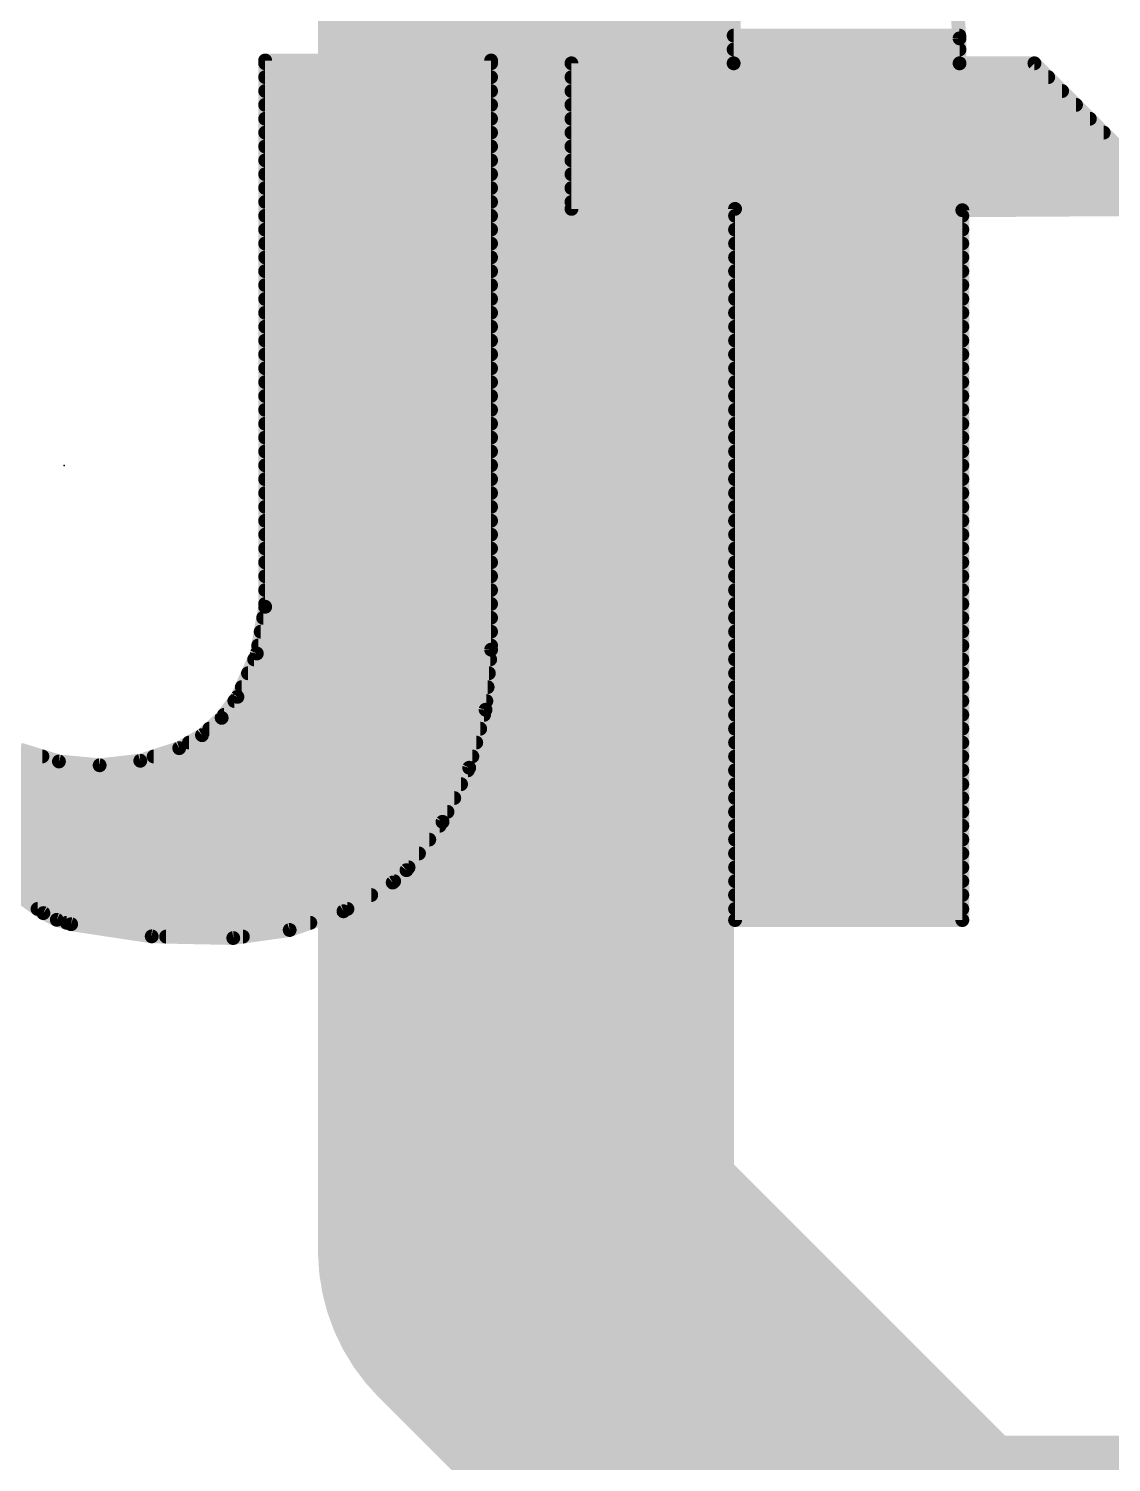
# Model space of a CAD drawing. Extents: x -3.8 to 55.5, y -10.2 to 68.5.
# Drawn here: x 27.367 to 29.351, y 32.209 to 34.836 of the extents above; entities that cross this region are included whole.
import ezdxf

# ---------------------------------------------------------------- set-up
doc = ezdxf.new("R2010")
doc.units = 0
for name, color, linetype in [('21', 41, 'CONTINUOUS'), ('22', 40, 'CONTINUOUS'), ('23', 53, 'CONTINUOUS')]:
    doc.layers.add(name, color=color, linetype=linetype)

msp = doc.modelspace()

# ---------------------------------------------------------------- linework, layer by layer
at = {"layer": '21', "const_width": 0.762}
for points in [[(28.2782, 35.4784), (28.2782, 32.5973)], [(28.2782, 32.5973), (28.9985, 31.877)], [(28.9985, 31.877), (30.439, 31.877)]]:
    msp.add_lwpolyline(points, dxfattribs=at)
at = {"layer": '21', "const_width": 0.381}
for points in [[(28.4129, 32.732, 1), (28.1435, 32.4626)], [(28.0877, 32.5973, 1), (28.4687, 32.5973)], [(28.9985, 32.0675, 1), (28.9985, 31.6865)]]:
    msp.add_lwpolyline(points, format="xyb", dxfattribs=at)
at = {"layer": '22', "const_width": 0.0254}
for points in [[(29.0728, 34.8183), (29.0551, 35.0317)], [(28.6588, 34.9123), (28.6588, 34.7726)], [(28.6588, 34.8234), (29.0724, 34.8234)], [(28.6588, 34.798), (29.0728, 34.798)], [(29.0728, 34.7726), (29.0728, 34.8183)], [(27.8003, 33.7769), (27.8003, 34.7777)], [(27.8003, 34.7777), (28.2143, 34.7777)], [(27.8003, 34.7726), (28.2143, 34.7726)], [(28.2143, 34.7777), (28.2143, 33.6982)], [(28.6588, 34.7726), (28.3616, 34.7726)], [(28.3616, 34.7726), (28.3616, 34.5059)], [(28.6588, 34.7726), (29.0728, 34.7726)], [(29.21, 34.7726), (29.0728, 34.7726)], [(29.4767, 34.5059), (29.21, 34.7726)], [(27.8003, 34.7472), (28.2143, 34.7472)], [(28.3616, 34.7472), (29.2354, 34.7472)], [(27.8003, 34.7218), (28.2143, 34.7218)], [(28.3616, 34.7218), (29.2608, 34.7218)], [(27.8003, 34.6964), (28.2143, 34.6964)], [(28.3616, 34.6964), (29.2862, 34.6964)], [(27.8003, 34.671), (28.2143, 34.671)], [(28.3616, 34.671), (29.3116, 34.671)], [(27.8003, 34.6456), (28.2143, 34.6456)], [(28.3616, 34.6456), (29.337, 34.6456)], [(27.8003, 34.6202), (28.2143, 34.6202)], [(28.3616, 34.6202), (29.3624, 34.6202)], [(27.8003, 34.5948), (28.2143, 34.5948)], [(28.3616, 34.5948), (29.3878, 34.5948)], [(27.8003, 34.5694), (28.2143, 34.5694)], [(28.3616, 34.5694), (29.4132, 34.5694)], [(27.8003, 34.544), (28.2143, 34.544)], [(28.3616, 34.544), (29.4386, 34.544)], [(27.8003, 34.5186), (28.2143, 34.5186)], [(28.3616, 34.5186), (29.464, 34.5186)], [(28.3616, 34.5059), (28.6614, 34.5059)], [(28.6614, 34.5059), (28.6614, 33.2029)], [(29.0779, 34.5034), (29.4767, 34.5059)], [(27.8003, 34.4932), (28.2143, 34.4932)], [(28.6614, 34.4932), (29.0779, 34.4932)], [(29.0779, 33.2029), (29.0779, 34.5034)], [(27.8003, 34.4678), (28.2143, 34.4678)], [(28.6614, 34.4678), (29.0779, 34.4678)], [(27.8003, 34.4424), (28.2143, 34.4424)], [(28.6614, 34.4424), (29.0779, 34.4424)], [(27.8003, 34.417), (28.2143, 34.417)], [(28.6614, 34.417), (29.0779, 34.417)], [(27.8003, 34.3916), (28.2143, 34.3916)], [(28.6614, 34.3916), (29.0779, 34.3916)], [(27.8003, 34.3662), (28.2143, 34.3662)], [(28.6614, 34.3662), (29.0779, 34.3662)], [(27.8003, 34.3408), (28.2143, 34.3408)], [(28.6614, 34.3408), (29.0779, 34.3408)], [(27.8003, 34.3154), (28.2143, 34.3154)], [(28.6614, 34.3154), (29.0779, 34.3154)], [(27.8003, 34.29), (28.2143, 34.29)], [(28.6614, 34.29), (29.0779, 34.29)], [(27.8003, 34.2646), (28.2143, 34.2646)], [(28.6614, 34.2646), (29.0779, 34.2646)], [(27.8003, 34.2392), (28.2143, 34.2392)], [(28.6614, 34.2392), (29.0779, 34.2392)], [(27.8003, 34.2138), (28.2143, 34.2138)], [(28.6614, 34.2138), (29.0779, 34.2138)], [(27.8003, 34.1884), (28.2143, 34.1884)], [(27.8003, 34.163), (28.2143, 34.163)], [(28.6614, 34.1884), (29.0779, 34.1884)], [(28.6614, 34.163), (29.0779, 34.163)], [(27.8003, 34.1376), (28.2143, 34.1376)], [(28.6614, 34.1376), (29.0779, 34.1376)], [(27.8003, 34.1122), (28.2143, 34.1122)], [(28.6614, 34.1122), (29.0779, 34.1122)], [(27.8003, 34.0868), (28.2143, 34.0868)], [(28.6614, 34.0868), (29.0779, 34.0868)], [(27.8003, 34.0614), (28.2143, 34.0614)], [(28.6614, 34.0614), (29.0779, 34.0614)], [(27.8003, 34.036), (28.2143, 34.036)], [(28.6614, 34.036), (29.0779, 34.036)], [(27.8003, 34.0106), (28.2143, 34.0106)], [(28.6614, 34.0106), (29.0779, 34.0106)], [(27.8003, 33.9852), (28.2143, 33.9852)], [(28.6614, 33.9852), (29.0779, 33.9852)], [(27.8003, 33.9598), (28.2143, 33.9598)], [(28.6614, 33.9598), (29.0779, 33.9598)], [(27.8003, 33.9344), (28.2143, 33.9344)], [(28.6614, 33.9344), (29.0779, 33.9344)], [(27.8003, 33.909), (28.2143, 33.909)], [(28.6614, 33.909), (29.0779, 33.909)], [(27.8003, 33.8836), (28.2143, 33.8836)], [(28.6614, 33.8836), (29.0779, 33.8836)], [(27.8003, 33.8582), (28.2143, 33.8582)], [(28.6614, 33.8582), (29.0779, 33.8582)], [(27.8003, 33.8328), (28.2143, 33.8328)], [(28.6614, 33.8328), (29.0779, 33.8328)], [(27.8003, 33.8074), (28.2143, 33.8074)], [(28.6614, 33.8074), (29.0779, 33.8074)], [(27.785, 33.6912), (27.8003, 33.7769)], [(27.8003, 33.782), (28.2143, 33.782)], [(28.6614, 33.782), (29.0779, 33.782)], [(27.7967, 33.7566), (28.2143, 33.7566)], [(28.6614, 33.7566), (29.0779, 33.7566)], [(27.7921, 33.7312), (28.2143, 33.7312)], [(28.6614, 33.7312), (29.0779, 33.7312)], [(27.7495, 33.6118), (27.785, 33.6912)], [(27.7876, 33.7058), (28.2143, 33.7058)], [(28.2143, 33.6982), (28.2042, 33.5882)], [(28.6614, 33.7058), (29.0779, 33.7058)], [(27.7801, 33.6804), (28.2127, 33.6804)], [(28.6614, 33.6804), (29.0779, 33.6804)], [(27.7688, 33.655), (28.2103, 33.655)], [(28.6614, 33.655), (29.0779, 33.655)], [(27.7206, 33.5734), (27.7495, 33.6118)], [(27.7575, 33.6296), (28.208, 33.6296)], [(28.6614, 33.6296), (29.0779, 33.6296)], [(27.7438, 33.6042), (28.2057, 33.6042)], [(28.2042, 33.5882), (28.1742, 33.4819)], [(28.6614, 33.6042), (29.0779, 33.6042)], [(27.6846, 33.5416), (27.7206, 33.5734)], [(27.7247, 33.5788), (28.2015, 33.5788)], [(28.6614, 33.5788), (29.0779, 33.5788)], [(27.6428, 33.5178), (27.6846, 33.5416)], [(27.698, 33.5534), (28.1944, 33.5534)], [(28.6614, 33.5534), (29.0779, 33.5534)], [(27.3507, 33.5153), (27.4224, 33.4934)], [(27.5715, 33.4947), (27.6428, 33.5178)], [(27.6607, 33.528), (28.1872, 33.528)], [(28.6614, 33.528), (29.0779, 33.528)], [(26.7437, 33.5026), (27.3922, 33.5026)], [(27.4224, 33.4934), (27.497, 33.4864)], [(27.497, 33.4864), (27.5715, 33.4947)], [(27.596, 33.5026), (28.1801, 33.5026)], [(28.1742, 33.4819), (28.1254, 33.3828)], [(28.6614, 33.5026), (29.0779, 33.5026)], [(26.7437, 33.4772), (28.1719, 33.4772)], [(28.6614, 33.4772), (29.0779, 33.4772)], [(26.7437, 33.4518), (28.1594, 33.4518)], [(28.6614, 33.4518), (29.0779, 33.4518)], [(27.1656, 33.4264), (28.1469, 33.4264)], [(27.1857, 33.401), (28.1344, 33.401)], [(28.6614, 33.4264), (29.0779, 33.4264)], [(28.6614, 33.401), (29.0779, 33.401)], [(27.2058, 33.3756), (28.12, 33.3756)], [(28.1254, 33.3828), (28.0594, 33.2943)], [(28.6614, 33.3756), (29.0779, 33.3756)], [(27.2285, 33.3502), (28.1011, 33.3502)], [(28.6614, 33.3502), (29.0779, 33.3502)], [(27.2552, 33.3248), (28.0822, 33.3248)], [(28.6614, 33.3248), (29.0779, 33.3248)], [(27.282, 33.2994), (28.0632, 33.2994)], [(28.6614, 33.2994), (29.0779, 33.2994)], [(27.3939, 33.2156), (27.3009, 33.2815)], [(27.3115, 33.274), (28.0368, 33.274)], [(28.034, 33.2715), (27.9438, 33.2189)], [(28.0594, 33.2943), (28.034, 33.2715)], [(28.6614, 33.274), (29.0779, 33.274)], [(27.3473, 33.2486), (27.9947, 33.2486)], [(28.6614, 33.2486), (29.0779, 33.2486)], [(27.3832, 33.2232), (27.9512, 33.2232)], [(27.9438, 33.2189), (27.8452, 33.1846)], [(28.6614, 33.2232), (29.0779, 33.2232)], [(27.4185, 33.2033), (27.3939, 33.2156)], [(27.4447, 33.1953), (27.4185, 33.2033)], [(27.4366, 33.1978), (27.8831, 33.1978)], [(27.5925, 33.1729), (27.4447, 33.1953)], [(28.6614, 33.2029), (29.0779, 33.2029)], [(27.7419, 33.1699), (27.5925, 33.1729)], [(27.6188, 33.1724), (27.7595, 33.1724)], [(27.8452, 33.1846), (27.7419, 33.1699)]]:
    msp.add_lwpolyline(points, dxfattribs=at)
at = {"layer": '22', "const_width": 0.0127}
for points in [[(28.6588, 34.8297, 1), (28.6588, 34.8171)], [(29.0724, 34.8171, 1), (29.0724, 34.8297)], [(28.6588, 34.8043, 1), (28.6588, 34.7917)], [(29.0792, 34.8183, 1), (29.0664, 34.8183)], [(29.0665, 34.8178, 1), (29.0791, 34.8188)], [(29.0728, 34.7917, 1), (29.0728, 34.8043)], [(27.8067, 34.7777, 1), (27.7939, 34.7777)], [(27.8003, 34.7841, 1), (27.8003, 34.7714)], [(27.8003, 34.779, 1), (27.8003, 34.7663)], [(28.2207, 34.7777, 1), (28.208, 34.7777)], [(28.2143, 34.7714, 1), (28.2143, 34.7841)], [(28.2143, 34.7663, 1), (28.2143, 34.779)], [(28.3616, 34.779, 1), (28.3616, 34.7663)], [(28.368, 34.7726, 1), (28.3553, 34.7726)], [(28.6588, 34.779, 1), (28.6588, 34.7663)], [(28.6588, 34.7663, 1), (28.6588, 34.779)], [(29.0728, 34.779, 1), (29.0728, 34.7663)], [(29.0728, 34.7663, 1), (29.0728, 34.779)], [(29.2145, 34.7771, 1), (29.2055, 34.7681)], [(29.21, 34.7663, 1), (29.21, 34.779)], [(27.8003, 34.7535, 1), (27.8003, 34.7409)], [(28.2143, 34.7409, 1), (28.2143, 34.7535)], [(28.3616, 34.7535, 1), (28.3616, 34.7409)], [(28.6525, 34.7726, 1), (28.6652, 34.7726)], [(29.0664, 34.7726, 1), (29.0792, 34.7726)], [(29.2354, 34.7409, 1), (29.2354, 34.7535)], [(27.8003, 34.7281, 1), (27.8003, 34.7155)], [(28.2143, 34.7155, 1), (28.2143, 34.7281)], [(28.3616, 34.7281, 1), (28.3616, 34.7155)], [(29.2608, 34.7155, 1), (29.2608, 34.7281)], [(27.8003, 34.7028, 1), (27.8003, 34.6901)], [(28.2143, 34.6901, 1), (28.2143, 34.7028)], [(28.3616, 34.7028, 1), (28.3616, 34.6901)], [(29.2862, 34.6901, 1), (29.2862, 34.7028)], [(27.8003, 34.6773, 1), (27.8003, 34.6647)], [(28.2143, 34.6647, 1), (28.2143, 34.6773)], [(28.3616, 34.6773, 1), (28.3616, 34.6647)], [(29.3116, 34.6647, 1), (29.3116, 34.6773)], [(27.8003, 34.6519, 1), (27.8003, 34.6393)], [(28.2143, 34.6393, 1), (28.2143, 34.6519)], [(28.3616, 34.6519, 1), (28.3616, 34.6393)], [(29.337, 34.6393, 1), (29.337, 34.6519)], [(27.8003, 34.6266, 1), (27.8003, 34.6139)], [(28.2143, 34.6139, 1), (28.2143, 34.6266)], [(28.3616, 34.6266, 1), (28.3616, 34.6139)], [(27.8003, 34.6011, 1), (27.8003, 34.5885)], [(28.2143, 34.5885, 1), (28.2143, 34.6011)], [(28.3616, 34.6011, 1), (28.3616, 34.5885)], [(27.8003, 34.5757, 1), (27.8003, 34.5631)], [(28.2143, 34.5631, 1), (28.2143, 34.5757)], [(28.3616, 34.5757, 1), (28.3616, 34.5631)], [(27.8003, 34.5504, 1), (27.8003, 34.5377)], [(28.2143, 34.5377, 1), (28.2143, 34.5504)], [(28.3616, 34.5504, 1), (28.3616, 34.5377)], [(27.8003, 34.5249, 1), (27.8003, 34.5123)], [(28.2143, 34.5123, 1), (28.2143, 34.5249)], [(28.3616, 34.5249, 1), (28.3616, 34.5123)], [(28.3616, 34.5123, 1), (28.3616, 34.4996)], [(28.6678, 34.5059, 1), (28.655, 34.5059)], [(28.6614, 34.4996, 1), (28.6614, 34.5123)], [(27.8003, 34.4995, 1), (27.8003, 34.4869)], [(28.2143, 34.4869, 1), (28.2143, 34.4995)], [(28.3553, 34.5059, 1), (28.368, 34.5059)], [(28.6614, 34.4995, 1), (28.6614, 34.4869)], [(29.0843, 34.5034, 1), (29.0715, 34.5034)], [(29.0779, 34.5097, 1), (29.0779, 34.4971)], [(29.0779, 34.4869, 1), (29.0779, 34.4995)], [(27.8003, 34.4742, 1), (27.8003, 34.4615)], [(28.2143, 34.4615, 1), (28.2143, 34.4742)], [(28.6614, 34.4742, 1), (28.6614, 34.4615)], [(29.0779, 34.4615, 1), (29.0779, 34.4742)], [(27.8003, 34.4487, 1), (27.8003, 34.4361)], [(28.2143, 34.4361, 1), (28.2143, 34.4487)], [(28.6614, 34.4487, 1), (28.6614, 34.4361)], [(29.0779, 34.4361, 1), (29.0779, 34.4487)], [(27.8003, 34.4233, 1), (27.8003, 34.4107)], [(28.2143, 34.4107, 1), (28.2143, 34.4233)], [(28.6614, 34.4233, 1), (28.6614, 34.4107)], [(29.0779, 34.4107, 1), (29.0779, 34.4233)], [(27.8003, 34.398, 1), (27.8003, 34.3853)], [(28.2143, 34.3853, 1), (28.2143, 34.398)], [(28.6614, 34.398, 1), (28.6614, 34.3853)], [(29.0779, 34.3853, 1), (29.0779, 34.398)], [(27.8003, 34.3725, 1), (27.8003, 34.3599)], [(28.2143, 34.3599, 1), (28.2143, 34.3725)], [(28.6614, 34.3725, 1), (28.6614, 34.3599)], [(29.0779, 34.3599, 1), (29.0779, 34.3725)], [(27.8003, 34.3471, 1), (27.8003, 34.3345)], [(28.2143, 34.3345, 1), (28.2143, 34.3471)], [(28.6614, 34.3471, 1), (28.6614, 34.3345)], [(29.0779, 34.3345, 1), (29.0779, 34.3471)], [(27.8003, 34.3218, 1), (27.8003, 34.3091)], [(28.2143, 34.3091, 1), (28.2143, 34.3218)], [(28.6614, 34.3218, 1), (28.6614, 34.3091)], [(29.0779, 34.3091, 1), (29.0779, 34.3218)], [(27.8003, 34.2963, 1), (27.8003, 34.2837)], [(28.2143, 34.2837, 1), (28.2143, 34.2963)], [(28.6614, 34.2963, 1), (28.6614, 34.2837)], [(29.0779, 34.2837, 1), (29.0779, 34.2963)], [(27.8003, 34.2709, 1), (27.8003, 34.2583)], [(28.2143, 34.2583, 1), (28.2143, 34.2709)], [(28.6614, 34.2709, 1), (28.6614, 34.2583)], [(29.0779, 34.2583, 1), (29.0779, 34.2709)], [(27.8003, 34.2456, 1), (27.8003, 34.2329)], [(28.2143, 34.2329, 1), (28.2143, 34.2456)], [(28.6614, 34.2456, 1), (28.6614, 34.2329)], [(29.0779, 34.2329, 1), (29.0779, 34.2456)], [(27.8003, 34.2201, 1), (27.8003, 34.2075)], [(28.2143, 34.2075, 1), (28.2143, 34.2201)], [(28.6614, 34.2201, 1), (28.6614, 34.2075)], [(29.0779, 34.2075, 1), (29.0779, 34.2201)], [(27.8003, 34.1947, 1), (27.8003, 34.1821)], [(27.8003, 34.1694, 1), (27.8003, 34.1567)], [(28.2143, 34.1821, 1), (28.2143, 34.1947)], [(28.2143, 34.1567, 1), (28.2143, 34.1694)], [(28.6614, 34.1947, 1), (28.6614, 34.1821)], [(28.6614, 34.1694, 1), (28.6614, 34.1567)], [(29.0779, 34.1821, 1), (29.0779, 34.1947)], [(29.0779, 34.1567, 1), (29.0779, 34.1694)], [(27.8003, 34.1439, 1), (27.8003, 34.1313)], [(28.2143, 34.1313, 1), (28.2143, 34.1439)], [(28.6614, 34.1439, 1), (28.6614, 34.1313)], [(29.0779, 34.1313, 1), (29.0779, 34.1439)], [(27.8003, 34.1185, 1), (27.8003, 34.1059)], [(28.2143, 34.1059, 1), (28.2143, 34.1185)], [(28.6614, 34.1185, 1), (28.6614, 34.1059)], [(29.0779, 34.1059, 1), (29.0779, 34.1185)], [(27.8003, 34.0932, 1), (27.8003, 34.0805)], [(28.2143, 34.0805, 1), (28.2143, 34.0932)], [(28.6614, 34.0932, 1), (28.6614, 34.0805)], [(29.0779, 34.0805, 1), (29.0779, 34.0932)], [(27.8003, 34.0677, 1), (27.8003, 34.0551)], [(28.2143, 34.0551, 1), (28.2143, 34.0677)], [(28.6614, 34.0677, 1), (28.6614, 34.0551)], [(29.0779, 34.0551, 1), (29.0779, 34.0677)], [(27.8003, 34.0423, 1), (27.8003, 34.0297)], [(28.2143, 34.0297, 1), (28.2143, 34.0423)], [(28.6614, 34.0423, 1), (28.6614, 34.0297)], [(29.0779, 34.0297, 1), (29.0779, 34.0423)], [(27.8003, 34.017, 1), (27.8003, 34.0043)], [(28.2143, 34.0043, 1), (28.2143, 34.017)], [(28.6614, 34.017, 1), (28.6614, 34.0043)], [(29.0779, 34.0043, 1), (29.0779, 34.017)], [(27.8003, 33.9915, 1), (27.8003, 33.9789)], [(28.2143, 33.9789, 1), (28.2143, 33.9915)], [(28.6614, 33.9915, 1), (28.6614, 33.9789)], [(29.0779, 33.9789, 1), (29.0779, 33.9915)], [(27.8003, 33.9661, 1), (27.8003, 33.9535)], [(28.2143, 33.9535, 1), (28.2143, 33.9661)], [(28.6614, 33.9661, 1), (28.6614, 33.9535)], [(29.0779, 33.9535, 1), (29.0779, 33.9661)], [(27.8003, 33.9408, 1), (27.8003, 33.9281)], [(28.2143, 33.9281, 1), (28.2143, 33.9408)], [(28.6614, 33.9408, 1), (28.6614, 33.9281)], [(29.0779, 33.9281, 1), (29.0779, 33.9408)], [(27.8003, 33.9153, 1), (27.8003, 33.9027)], [(28.2143, 33.9027, 1), (28.2143, 33.9153)], [(28.6614, 33.9153, 1), (28.6614, 33.9027)], [(29.0779, 33.9027, 1), (29.0779, 33.9153)], [(27.8003, 33.8899, 1), (27.8003, 33.8773)], [(28.2143, 33.8773, 1), (28.2143, 33.8899)], [(28.6614, 33.8899, 1), (28.6614, 33.8773)], [(29.0779, 33.8773, 1), (29.0779, 33.8899)], [(27.8003, 33.8646, 1), (27.8003, 33.8519)], [(28.2143, 33.8519, 1), (28.2143, 33.8646)], [(28.6614, 33.8646, 1), (28.6614, 33.8519)], [(29.0779, 33.8519, 1), (29.0779, 33.8646)], [(27.8003, 33.8391, 1), (27.8003, 33.8265)], [(28.2143, 33.8265, 1), (28.2143, 33.8391)], [(28.6614, 33.8391, 1), (28.6614, 33.8265)], [(29.0779, 33.8265, 1), (29.0779, 33.8391)], [(27.8003, 33.8137, 1), (27.8003, 33.8011)], [(28.2143, 33.8011, 1), (28.2143, 33.8137)], [(28.6614, 33.8137, 1), (28.6614, 33.8011)], [(29.0779, 33.8011, 1), (29.0779, 33.8137)], [(27.7939, 33.7769, 1), (27.8067, 33.7769)], [(27.8003, 33.7884, 1), (27.8003, 33.7757)], [(27.8066, 33.7758, 1), (27.794, 33.778)], [(28.2143, 33.7757, 1), (28.2143, 33.7884)], [(28.6614, 33.7884, 1), (28.6614, 33.7757)], [(29.0779, 33.7757, 1), (29.0779, 33.7884)], [(27.7967, 33.7629, 1), (27.7967, 33.7503)], [(28.2143, 33.7503, 1), (28.2143, 33.7629)], [(28.6614, 33.7629, 1), (28.6614, 33.7503)], [(29.0779, 33.7503, 1), (29.0779, 33.7629)], [(27.7921, 33.7375, 1), (27.7921, 33.7249)], [(28.2143, 33.7249, 1), (28.2143, 33.7375)], [(28.6614, 33.7375, 1), (28.6614, 33.7249)], [(29.0779, 33.7249, 1), (29.0779, 33.7375)], [(27.7908, 33.6887, 1), (27.7792, 33.6938)], [(27.7876, 33.7122, 1), (27.7876, 33.6995)], [(28.2206, 33.6976, 1), (28.208, 33.6988)], [(28.208, 33.6982, 1), (28.2207, 33.6982)], [(28.2143, 33.6995, 1), (28.2143, 33.7122)], [(28.6614, 33.7122, 1), (28.6614, 33.6995)], [(29.0779, 33.6995, 1), (29.0779, 33.7122)], [(27.7801, 33.6867, 1), (27.7801, 33.6741)], [(27.7787, 33.6924, 1), (27.7912, 33.6901)], [(28.2127, 33.6741, 1), (28.2127, 33.6867)], [(28.6614, 33.6867, 1), (28.6614, 33.6741)], [(29.0779, 33.6741, 1), (29.0779, 33.6867)], [(27.7688, 33.6613, 1), (27.7688, 33.6487)], [(28.2103, 33.6487, 1), (28.2103, 33.6613)], [(28.6614, 33.6613, 1), (28.6614, 33.6487)], [(29.0779, 33.6487, 1), (29.0779, 33.6613)], [(27.7546, 33.608, 1), (27.7444, 33.6156)], [(27.7575, 33.636, 1), (27.7575, 33.6233)], [(28.208, 33.6233, 1), (28.208, 33.636)], [(28.6614, 33.636, 1), (28.6614, 33.6233)], [(29.0779, 33.6233, 1), (29.0779, 33.636)], [(27.7438, 33.6105, 1), (27.7438, 33.5979)], [(27.7437, 33.6144, 1), (27.7553, 33.6092)], [(28.2103, 33.5865, 1), (28.1981, 33.5899)], [(28.2057, 33.5979, 1), (28.2057, 33.6105)], [(28.6614, 33.6105, 1), (28.6614, 33.5979)], [(29.0779, 33.5979, 1), (29.0779, 33.6105)], [(27.7156, 33.5772, 1), (27.7257, 33.5695)], [(27.7248, 33.5686, 1), (27.7164, 33.5781)], [(27.7247, 33.5851, 1), (27.7247, 33.5725)], [(28.1979, 33.5888, 1), (28.2105, 33.5876)], [(28.2015, 33.5725, 1), (28.2015, 33.5851)], [(28.6614, 33.5851, 1), (28.6614, 33.5725)], [(29.0779, 33.5725, 1), (29.0779, 33.5851)], [(27.6804, 33.5463, 1), (27.6888, 33.5368)], [(27.6877, 33.5361, 1), (27.6814, 33.5471)], [(27.698, 33.5598, 1), (27.698, 33.5471)], [(28.1944, 33.5471, 1), (28.1944, 33.5598)], [(28.6614, 33.5598, 1), (28.6614, 33.5471)], [(29.0779, 33.5471, 1), (29.0779, 33.5598)], [(27.6397, 33.5233, 1), (27.6459, 33.5123)], [(27.6448, 33.5118, 1), (27.6408, 33.5238)], [(27.6607, 33.5343, 1), (27.6607, 33.5217)], [(28.1872, 33.5217, 1), (28.1872, 33.5343)], [(28.6614, 33.5343, 1), (28.6614, 33.5217)], [(29.0779, 33.5217, 1), (29.0779, 33.5343)], [(27.3922, 33.4963, 1), (27.3922, 33.5089)], [(27.423, 33.4997, 1), (27.4218, 33.4871)], [(27.4205, 33.4873, 1), (27.4242, 33.4995)], [(27.4963, 33.4927, 1), (27.4977, 33.4801)], [(27.4964, 33.4801, 1), (27.4976, 33.4927)], [(27.5695, 33.5007, 1), (27.5735, 33.4886)], [(27.5722, 33.4883, 1), (27.5708, 33.501)], [(27.596, 33.5089, 1), (27.596, 33.4963)], [(28.1799, 33.4791, 1), (28.1685, 33.4847)], [(28.1801, 33.4963, 1), (28.1801, 33.5089)], [(28.6614, 33.5089, 1), (28.6614, 33.4963)], [(29.0779, 33.4963, 1), (29.0779, 33.5089)], [(28.1681, 33.4836, 1), (28.1804, 33.4802)], [(28.1719, 33.4709, 1), (28.1719, 33.4836)], [(28.6614, 33.4836, 1), (28.6614, 33.4709)], [(29.0779, 33.4709, 1), (29.0779, 33.4836)], [(28.1594, 33.4455, 1), (28.1594, 33.4581)], [(28.6614, 33.4581, 1), (28.6614, 33.4455)], [(29.0779, 33.4455, 1), (29.0779, 33.4581)], [(28.1344, 33.3947, 1), (28.1344, 33.4074)], [(28.1469, 33.4201, 1), (28.1469, 33.4327)], [(28.6614, 33.4327, 1), (28.6614, 33.4201)], [(28.6614, 33.4074, 1), (28.6614, 33.3947)], [(29.0779, 33.4201, 1), (29.0779, 33.4327)], [(29.0779, 33.3947, 1), (29.0779, 33.4074)], [(28.1197, 33.3856, 1), (28.1311, 33.38)], [(28.12, 33.3693, 1), (28.12, 33.3819)], [(28.1305, 33.379, 1), (28.1203, 33.3866)], [(28.6614, 33.3819, 1), (28.6614, 33.3693)], [(29.0779, 33.3693, 1), (29.0779, 33.3819)], [(28.1011, 33.3439, 1), (28.1011, 33.3565)], [(28.6614, 33.3565, 1), (28.6614, 33.3439)], [(29.0779, 33.3439, 1), (29.0779, 33.3565)], [(28.0822, 33.3185, 1), (28.0822, 33.3312)], [(28.6614, 33.3312, 1), (28.6614, 33.3185)], [(29.0779, 33.3185, 1), (29.0779, 33.3312)], [(28.0632, 33.2931, 1), (28.0632, 33.3057)], [(28.6614, 33.3057, 1), (28.6614, 33.2931)], [(29.0779, 33.2931, 1), (29.0779, 33.3057)], [(28.0298, 33.2762, 1), (28.0382, 33.2668)], [(28.0372, 33.266, 1), (28.0308, 33.277)], [(28.0368, 33.2677, 1), (28.0368, 33.2803)], [(28.0543, 33.2981, 1), (28.0645, 33.2905)], [(28.0636, 33.2896, 1), (28.0552, 33.299)], [(28.6614, 33.2803, 1), (28.6614, 33.2677)], [(29.0779, 33.2677, 1), (29.0779, 33.2803)], [(27.9947, 33.2423, 1), (27.9947, 33.255)], [(28.6614, 33.255, 1), (28.6614, 33.2423)], [(29.0779, 33.2423, 1), (29.0779, 33.255)], [(27.3832, 33.2295, 1), (27.3832, 33.2169)], [(27.9406, 33.2244, 1), (27.947, 33.2134)], [(27.9459, 33.2129, 1), (27.9417, 33.2249)], [(27.9512, 33.2169, 1), (27.9512, 33.2295)], [(28.6614, 33.2295, 1), (28.6614, 33.2169)], [(29.0779, 33.2169, 1), (29.0779, 33.2295)], [(27.3967, 33.2213, 1), (27.3911, 33.2099)], [(27.3902, 33.2104, 1), (27.3976, 33.2208)], [(27.4203, 33.2094, 1), (27.4166, 33.1973)], [(27.4156, 33.1977, 1), (27.4213, 33.209)], [(27.4366, 33.2041, 1), (27.4366, 33.1915)], [(27.4457, 33.2016, 1), (27.4437, 33.189)], [(27.4428, 33.1892, 1), (27.4466, 33.2014)], [(27.8831, 33.1915, 1), (27.8831, 33.2041)], [(28.655, 33.2029, 1), (28.6678, 33.2029)], [(28.6614, 33.2092, 1), (28.6614, 33.1966)], [(29.0715, 33.2029, 1), (29.0843, 33.2029)], [(29.0779, 33.1966, 1), (29.0779, 33.2092)], [(27.5926, 33.1793, 1), (27.5923, 33.1666)], [(27.5915, 33.1667, 1), (27.5934, 33.1792)], [(27.6188, 33.1788, 1), (27.6188, 33.1661)], [(27.741, 33.1762, 1), (27.7428, 33.1636)], [(27.7418, 33.1636, 1), (27.742, 33.1762)], [(27.7595, 33.1661, 1), (27.7595, 33.1788)], [(27.8432, 33.1906, 1), (27.8473, 33.1786)], [(27.8461, 33.1783, 1), (27.8443, 33.1909)]]:
    msp.add_lwpolyline(points, format="xyb", dxfattribs=at)
at = {"layer": '23'}
msp.add_point((27.432, 34.036), dxfattribs=at)

doc.saveas('drawing.dxf')
